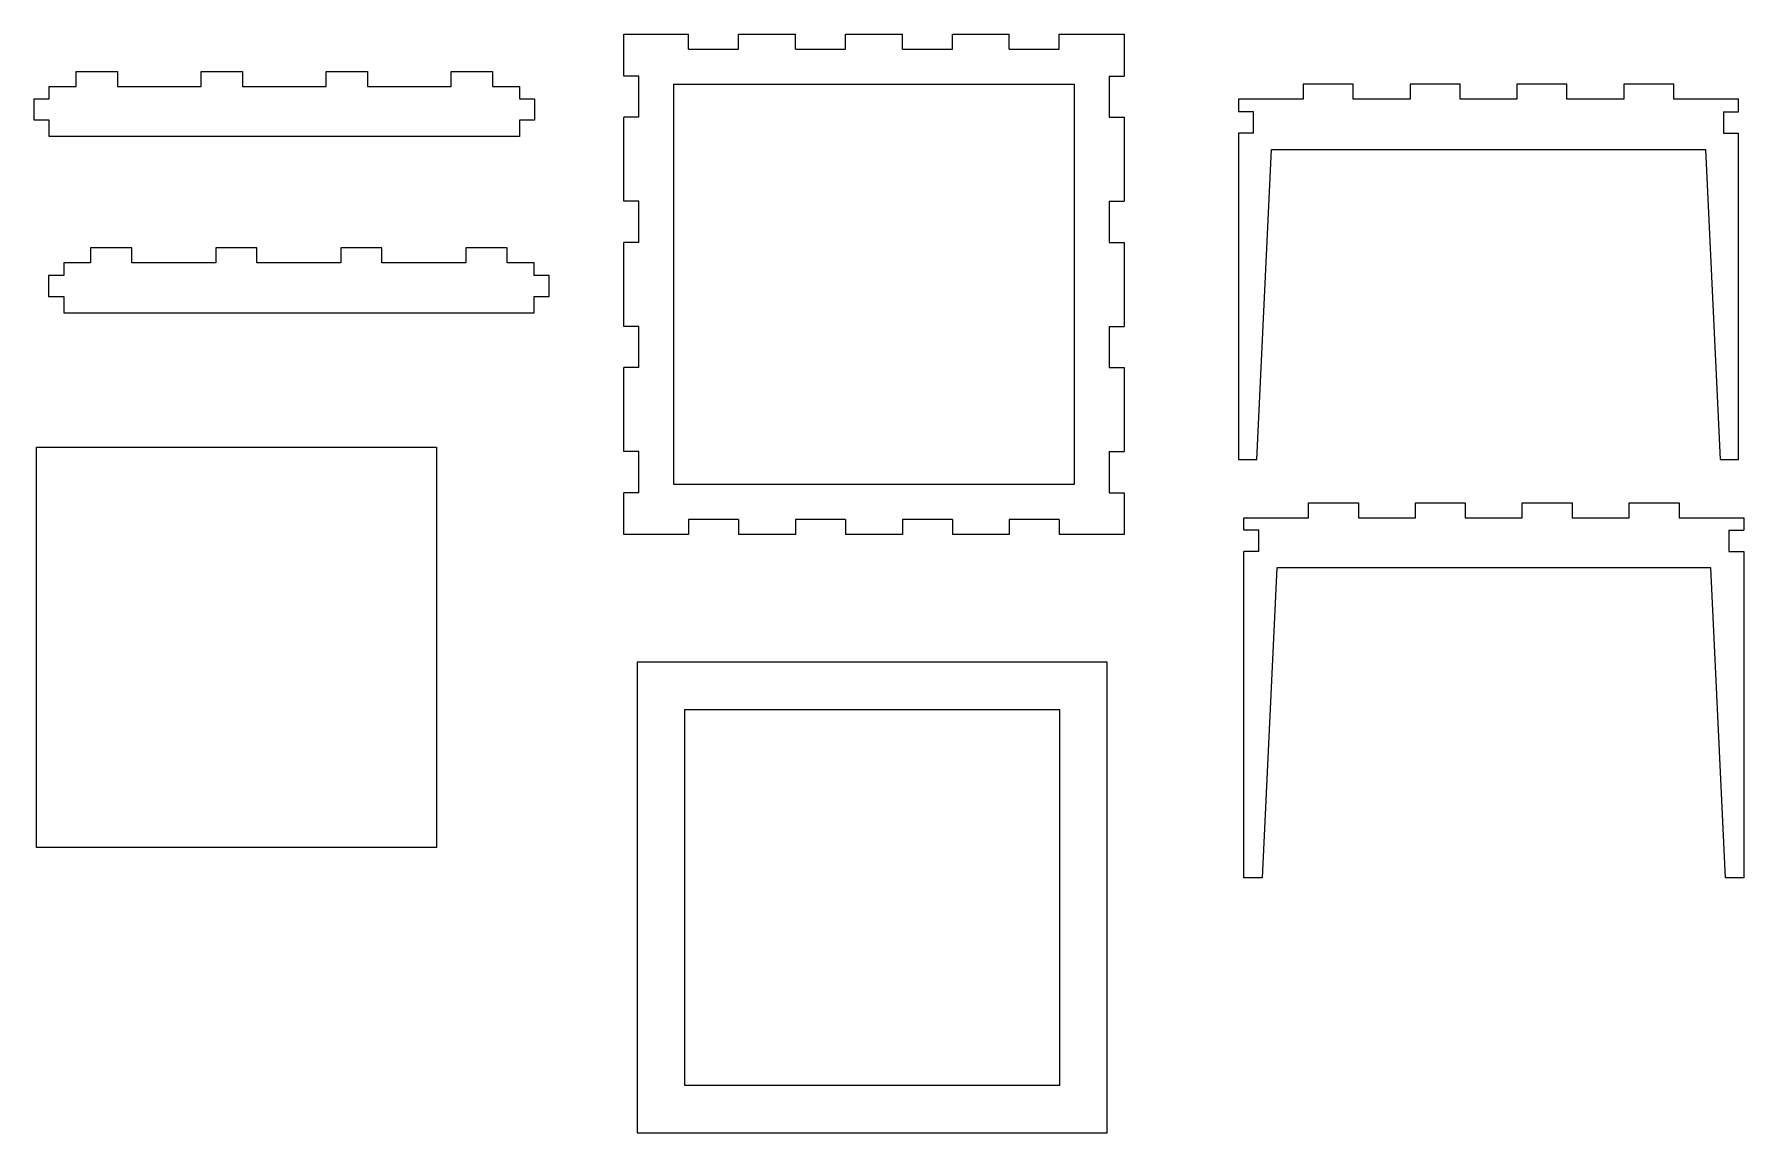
# Model space of a CAD drawing. Header units: millimetres. Extents: x -471 to 895, y -826 to 52.
import ezdxf

# ---------------------------------------------------------------- set-up
doc = ezdxf.new("R2010")
doc.units = ezdxf.units.MM

msp = doc.modelspace()

# ---------------------------------------------------------------- linework, layer by layer
at = {"color": 7, "linetype": 'Continuous', "lineweight": 15}
for p, q in [((0.1, 18.3), (0.1, 51.8)), ((0.1, 51.8), (51.8, 51.8)), ((51.8, 39.8), (51.8, 51.8)), ((91.8, 51.8), (137.3, 51.8)), ((91.8, 39.8), (91.8, 51.8)), ((137.3, 39.8), (137.3, 51.8)), ((177.3, 51.8), (222.7, 51.8)), ((177.3, 39.8), (177.3, 51.8)), ((222.7, 39.8), (222.7, 51.8)), ((262.7, 51.8), (308.1, 51.8)), ((262.7, 39.8), (262.7, 51.8)), ((308.1, 39.8), (308.1, 51.8)), ((348.1, 51.8), (399.9, 51.8)), ((348.1, 39.8), (348.1, 51.8)), ((399.9, 51.8), (399.9, 18.3)), ((51.8, 39.8), (91.8, 39.8)), ((137.3, 39.8), (177.3, 39.8)), ((222.7, 39.8), (262.7, 39.8)), ((308.1, 39.8), (348.1, 39.8)), ((-437.6, 10.1), (-437.6, 22.1)), ((-437.6, 22.1), (-404.7, 22.1)), ((-404.7, 22.1), (-404.7, 10.1)), ((-337.7, 10.1), (-337.7, 22.1)), ((-337.7, 22.1), (-304.8, 22.1)), ((-304.8, 22.1), (-304.8, 10.1)), ((-237.7, 10.1), (-237.7, 22.1)), ((-237.7, 22.1), (-204.8, 22.1)), ((-204.8, 22.1), (-204.8, 10.1)), ((-137.8, 10.1), (-137.8, 22.1)), ((-137.8, 22.1), (-104.9, 22.1)), ((-104.9, 22.1), (-104.9, 10.1)), ((12.1, 18.3), (0.1, 18.3)), ((12.1, -14.6), (12.1, 18.3)), ((387.9, 18.3), (399.9, 18.3)), ((387.9, 18.3), (387.9, -14.6)), ((-471.2, -16.9), (-471.2, 0.1)), ((-471.2, 0.1), (-459.2, 0.1)), ((-459.2, 10.1), (-437.6, 10.1)), ((-459.2, 0.1), (-459.2, 10.1)), ((-404.7, 10.1), (-337.7, 10.1)), ((-304.8, 10.1), (-237.7, 10.1)), ((-204.8, 10.1), (-137.8, 10.1)), ((-104.9, 10.1), (-83.4, 10.1)), ((-83.4, 10.1), (-83.4, 0.1)), ((-83.4, 0.1), (-71.4, 0.1)), ((-71.4, 0.1), (-71.4, -16.9)), ((40.1, 11.8), (359.9, 11.8)), ((40.1, -308), (40.1, 11.8)), ((359.9, 11.8), (359.9, -308)), ((583, 11.8), (543, 11.8)), ((543, 11.8), (543, -0.2)), ((583, -0.2), (583, 11.8)), ((628.5, 11.8), (628.5, -0.2)), ((668.4, 11.8), (628.5, 11.8)), ((668.4, -0.2), (668.4, 11.8)), ((713.9, 11.8), (713.9, -0.2)), ((753.9, 11.8), (713.9, 11.8)), ((753.9, -0.2), (753.9, 11.8)), ((799.3, 11.8), (799.3, -0.2)), ((839.3, 11.8), (799.3, 11.8)), ((839.3, -0.2), (839.3, 11.8)), ((491.3, -0.2), (491.3, -10.2)), ((543, -0.2), (491.3, -0.2)), ((503.3, -10.2), (491.3, -10.2)), ((503.3, -27.2), (503.3, -10.2)), ((628.5, -0.2), (583, -0.2)), ((713.9, -0.2), (668.4, -0.2)), ((799.3, -0.2), (753.9, -0.2)), ((891.1, -0.2), (839.3, -0.2)), ((879.1, -10.2), (879.1, -27.2)), ((879.1, -10.2), (891.1, -10.2)), ((891.1, -10.2), (891.1, -0.2)), ((-459.2, -16.9), (-471.2, -16.9)), ((-459.2, -29.9), (-459.2, -16.9)), ((-83.4, -16.9), (-83.4, -29.9)), ((-71.4, -16.9), (-83.4, -16.9)), ((0.1, -81.7), (0.1, -14.6)), ((12.1, -14.6), (0.1, -14.6)), ((387.9, -14.6), (399.9, -14.6)), ((399.9, -14.6), (399.9, -81.7)), ((491.3, -27.2), (491.3, -288)), ((503.3, -27.2), (491.3, -27.2)), ((879.1, -27.2), (891.1, -27.2)), ((891.1, -288), (891.1, -27.2)), ((-83.4, -29.9), (-459.2, -29.9)), ((506, -288), (517.6, -40.2)), ((517.6, -40.2), (864.7, -40.2)), ((864.7, -40.2), (876.4, -288)), ((12.1, -81.7), (0.1, -81.7)), ((12.1, -114.6), (12.1, -81.7)), ((387.9, -81.7), (387.9, -114.6)), ((387.9, -81.7), (399.9, -81.7)), ((-426.1, -118.8), (-426.1, -130.8)), ((-393.2, -118.8), (-426.1, -118.8)), ((-393.2, -130.8), (-393.2, -118.8)), ((-326.1, -118.8), (-326.1, -130.8)), ((-293.2, -118.8), (-326.1, -118.8)), ((-293.2, -130.8), (-293.2, -118.8)), ((-226.1, -118.8), (-226.1, -130.8)), ((-193.2, -118.8), (-226.1, -118.8)), ((-193.2, -130.8), (-193.2, -118.8)), ((-126.1, -118.8), (-126.1, -130.8)), ((-93.2, -118.8), (-126.1, -118.8)), ((-93.2, -130.8), (-93.2, -118.8)), ((0.1, -181.6), (0.1, -114.6)), ((12.1, -114.6), (0.1, -114.6)), ((387.9, -114.6), (399.9, -114.6)), ((399.9, -114.6), (399.9, -181.6)), ((-447.6, -130.8), (-447.6, -140.9)), ((-426.1, -130.8), (-447.6, -130.8)), ((-326.1, -130.8), (-393.2, -130.8)), ((-226.1, -130.8), (-293.2, -130.8)), ((-126.1, -130.8), (-193.2, -130.8)), ((-71.7, -130.8), (-93.2, -130.8)), ((-71.7, -140.9), (-71.7, -130.8)), ((-459.6, -140.9), (-459.6, -157.8)), ((-447.6, -140.9), (-459.6, -140.9)), ((-59.7, -140.9), (-71.7, -140.9)), ((-59.7, -157.8), (-59.7, -140.9)), ((-459.6, -157.8), (-447.6, -157.8)), ((-447.6, -157.8), (-447.6, -170.8)), ((-71.7, -170.8), (-71.7, -157.8)), ((-71.7, -157.8), (-59.7, -157.8)), ((-447.6, -170.8), (-71.7, -170.8)), ((12.1, -181.6), (0.1, -181.6)), ((12.1, -214.5), (12.1, -181.6)), ((387.9, -181.6), (387.9, -214.5)), ((387.9, -181.6), (399.9, -181.6)), ((0.1, -281.6), (0.1, -214.5)), ((12.1, -214.5), (0.1, -214.5)), ((387.9, -214.5), (399.9, -214.5)), ((399.9, -214.5), (399.9, -281.6)), ((-469.3, -278.2), (-149.5, -278.2)), ((-469.3, -598), (-469.3, -278.2)), ((-149.5, -278.2), (-149.5, -598)), ((12.1, -281.6), (0.1, -281.6)), ((12.1, -314.5), (12.1, -281.6)), ((387.9, -281.6), (387.9, -314.5)), ((387.9, -281.6), (399.9, -281.6)), ((491.3, -288), (506, -288)), ((876.4, -288), (891.1, -288)), ((359.9, -308), (40.1, -308)), ((0.1, -348), (0.1, -314.5)), ((12.1, -314.5), (0.1, -314.5)), ((387.9, -314.5), (399.9, -314.5)), ((399.9, -314.5), (399.9, -348)), ((547.2, -334.5), (547.2, -322.5)), ((547.2, -322.5), (587.2, -322.5)), ((587.2, -322.5), (587.2, -334.5)), ((632.7, -334.5), (632.7, -322.5)), ((632.7, -322.5), (672.6, -322.5)), ((672.6, -322.5), (672.6, -334.5)), ((718.1, -334.5), (718.1, -322.5)), ((718.1, -322.5), (758.1, -322.5)), ((758.1, -322.5), (758.1, -334.5)), ((803.5, -334.5), (803.5, -322.5)), ((803.5, -322.5), (843.5, -322.5)), ((843.5, -322.5), (843.5, -334.5)), ((91.8, -336), (51.8, -336)), ((51.8, -336), (51.8, -348)), ((91.8, -336), (91.8, -348)), ((177.3, -336), (137.3, -336)), ((137.3, -336), (137.3, -348)), ((177.3, -336), (177.3, -348)), ((222.7, -336), (222.7, -348)), ((262.7, -336), (222.7, -336)), ((262.7, -336), (262.7, -348)), ((348.1, -336), (308.1, -336)), ((308.1, -336), (308.1, -348)), ((348.1, -336), (348.1, -348)), ((495.5, -344.5), (495.5, -334.5)), ((495.5, -334.5), (547.2, -334.5)), ((587.2, -334.5), (632.7, -334.5)), ((672.6, -334.5), (718.1, -334.5)), ((758.1, -334.5), (803.5, -334.5)), ((843.5, -334.5), (895.2, -334.5)), ((895.2, -334.5), (895.2, -344.5)), ((51.8, -348), (0.1, -348)), ((137.3, -348), (91.8, -348)), ((222.7, -348), (177.3, -348)), ((308.1, -348), (262.7, -348)), ((399.9, -348), (348.1, -348)), ((507.5, -344.5), (495.5, -344.5)), ((507.5, -361.4), (507.5, -344.5)), ((883.2, -344.5), (895.2, -344.5)), ((883.2, -344.5), (883.2, -361.4)), ((495.5, -622.3), (495.5, -361.4)), ((507.5, -361.4), (495.5, -361.4)), ((883.2, -361.4), (895.2, -361.4)), ((895.2, -361.4), (895.2, -622.3)), ((521.9, -374.4), (510.2, -622.3)), ((868.8, -374.4), (521.9, -374.4)), ((880.5, -622.3), (868.8, -374.4)), ((10.7, -450), (10.7, -825.9)), ((386.5, -450), (10.7, -450)), ((386.5, -825.9), (386.5, -450)), ((348.5, -488), (48.7, -488)), ((48.7, -488), (48.7, -787.9)), ((348.5, -787.9), (348.5, -488)), ((-149.5, -598), (-469.3, -598)), ((510.2, -622.3), (495.5, -622.3)), ((895.2, -622.3), (880.5, -622.3)), ((48.7, -787.9), (348.5, -787.9)), ((10.7, -825.9), (386.5, -825.9))]:
    msp.add_line(p, q, dxfattribs=at)

doc.saveas('drawing.dxf')
